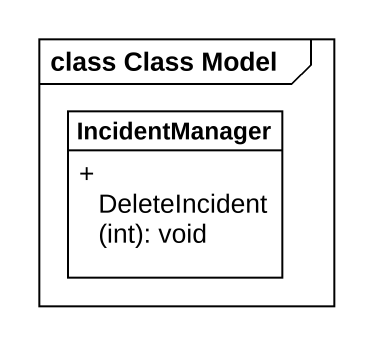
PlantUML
@startuml
mainframe class Class Model
hide circle
hide empty members
skinparam classAttributeIconSize 0
class IncidentManager {
  + DeleteIncident(int): void
}
@enduml
